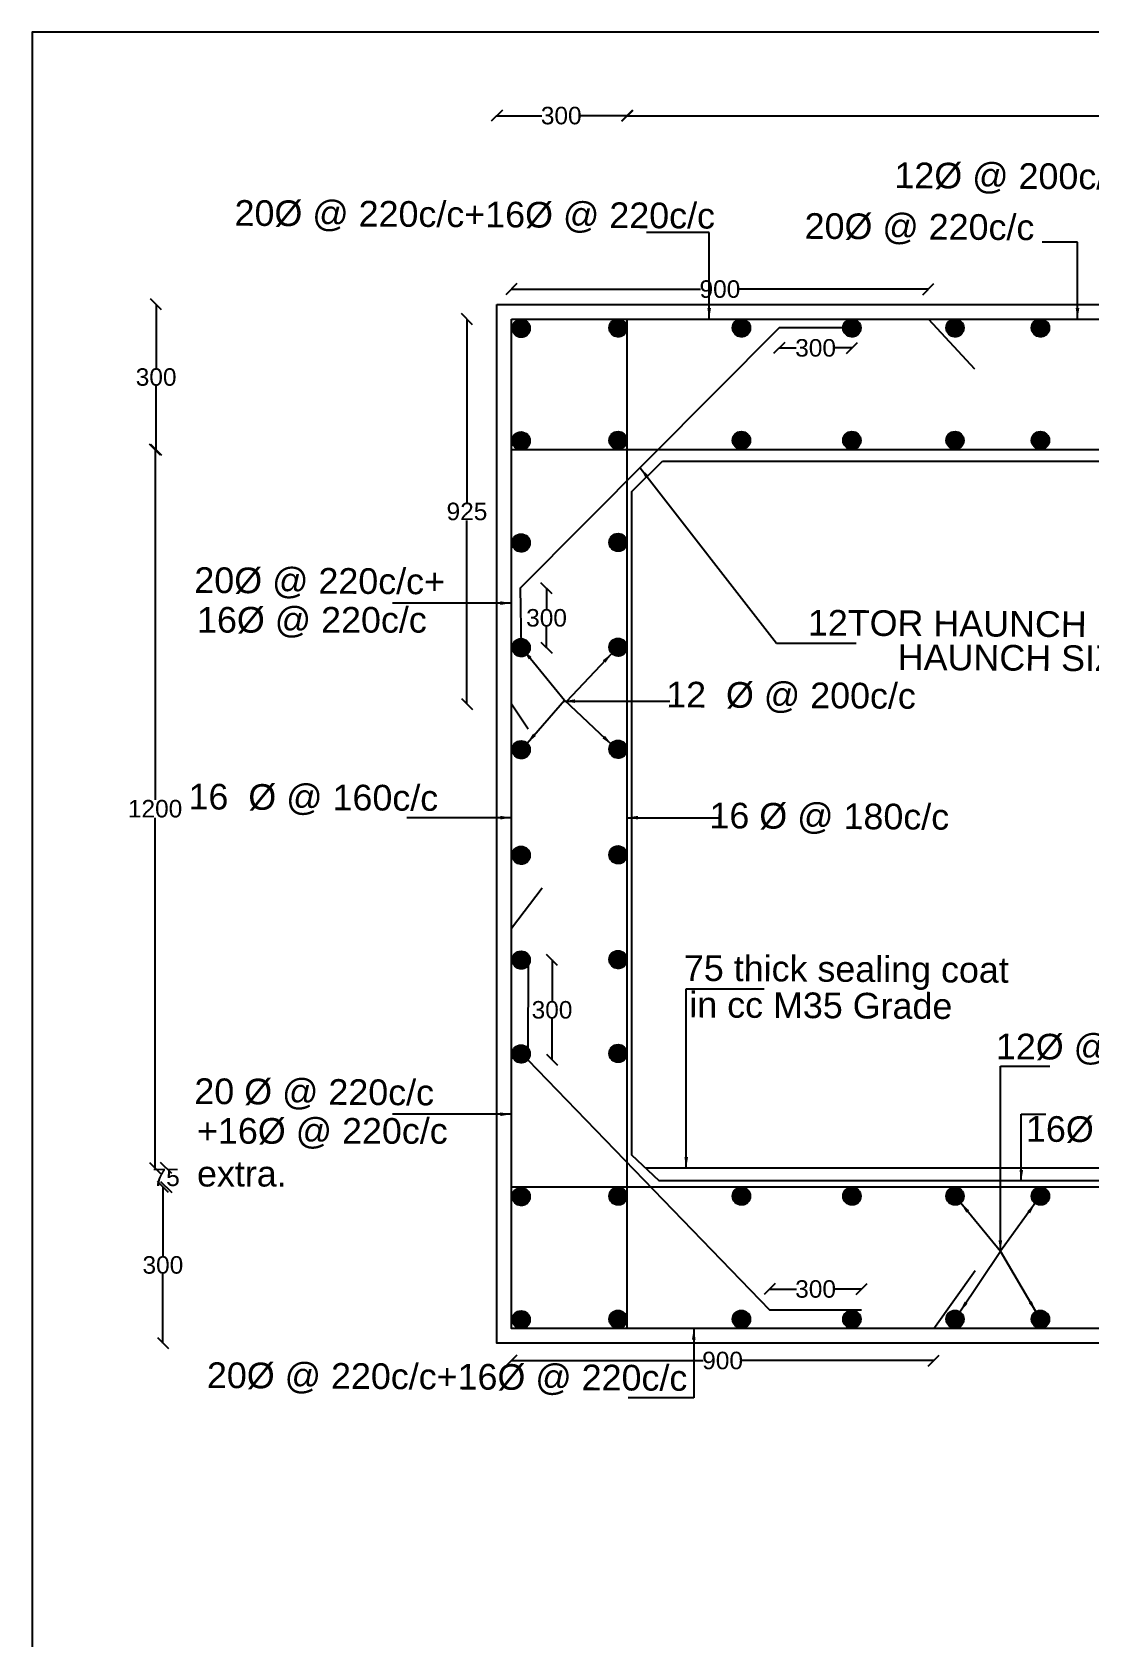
# Model space of a CAD drawing. Header units: millimetres. Extents: x 5124 to 6568637, y 2311 to 91879094.
# Drawn here: x 3723868 to 3732925, y 45946070 to 45959826 of the extents above; entities that cross this region are included whole.
import ezdxf

# ---------------------------------------------------------------- set-up
doc = ezdxf.new("R2010")
doc.units = ezdxf.units.MM
doc.header["$MEASUREMENT"] = 0
doc.layers.add('DIMENSION', color=7, linetype='Continuous')
doc.layers.add('DRAWING', color=7, linetype='Continuous')
doc.styles.get("Standard").update_dxf_attribs({"font": 'arial.ttf', "height": 150})
doc.dimstyles.get("Standard").update_dxf_attribs({"dimtxt": 200, "dimasz": 110, "dimexe": 0.18, "dimexo": 0.0625, "dimgap": 0.09, "dimtad": 0, "dimtih": 1, "dimtoh": 1, "dimdec": 0, "dimzin": 0, "dimdsep": 46, "dimtxsty": 'Standard', "dimblk": 'OBLIQUE', "dimcen": 0.09, "dimse1": 1, "dimse2": 1, "dimadec": 0, "dimazin": 0, "dimtfac": 1, "dimtdec": 0, "dimtofl": 0, "dimtmove": 0, "dimatfit": 3, "dimfxl": 1, "dimtolj": 1, "dimtzin": 0, "dimarcsym": 0})

# ---------------------------------------------------------------- blocks, each defined once
blk = doc.blocks.new('_Oblique')
at = {"color": 0, "linetype": 'ByBlock', "lineweight": -2}
blk.add_line((-0.5, -0.5), (0.5, 0.5), dxfattribs=at)
blk = doc.blocks.new('*D98')
at = {"layer": 'Defpoints', "color": 0, "transparency": 16777216}
for p in [(3731550, 45957622), (3727976, 45957365), (3731550, 45957365)]:
    blk.add_point(p, dxfattribs=at)
at = {"layer": 'DIMENSION', "color": 0, "lineweight": -2, "transparency": 16777216}
for p, q in [((3727976, 45957622), (3729598, 45957622)), ((3731550, 45957622), (3729929, 45957622))]:
    blk.add_line(p, q, dxfattribs=at)
at = {"layer": 'DIMENSION', "color": 0, "lineweight": -2, "transparency": 16777216, "xscale": 95, "yscale": 95, "zscale": 95, "rotation": 180}
blk.add_blockref('_Oblique', (3727976, 45957622), dxfattribs=at)
at = {"layer": 'DIMENSION', "color": 0, "lineweight": -2, "transparency": 16777216, "xscale": 95, "yscale": 95, "zscale": 95}
blk.add_blockref('_Oblique', (3731550, 45957622), dxfattribs=at)
at = {"layer": 'DIMENSION', "color": 0, "transparency": 16777216, "insert": (3729763, 45957622), "char_height": 150, "attachment_point": 5}
blk.add_mtext('\\A1;900', dxfattribs=at)
blk = doc.blocks.new('*D99')
at = {"layer": 'Defpoints', "color": 0, "transparency": 16777216}
for p in [(3728971, 45959109), (3727851, 45957491), (3728971, 45957491)]:
    blk.add_point(p, dxfattribs=at)
at = {"layer": 'DIMENSION', "color": 0, "lineweight": -2, "transparency": 16777216}
for p, q in [((3727851, 45959109), (3728238, 45959109)), ((3728971, 45959109), (3728569, 45959109))]:
    blk.add_line(p, q, dxfattribs=at)
at = {"layer": 'DIMENSION', "color": 0, "lineweight": -2, "transparency": 16777216, "xscale": 95, "yscale": 95, "zscale": 95, "rotation": 180}
blk.add_blockref('_Oblique', (3727851, 45959109), dxfattribs=at)
at = {"layer": 'DIMENSION', "color": 0, "lineweight": -2, "transparency": 16777216, "xscale": 95, "yscale": 95, "zscale": 95}
blk.add_blockref('_Oblique', (3728971, 45959109), dxfattribs=at)
at = {"layer": 'DIMENSION', "color": 0, "transparency": 16777216, "insert": (3728403, 45959109), "char_height": 150, "attachment_point": 5}
blk.add_mtext('\\A1;300', dxfattribs=at)
blk = doc.blocks.new('*D100')
at = {"layer": 'Defpoints', "color": 0, "transparency": 16777216}
for p in [(3737722, 45959109), (3728966, 45957365), (3737722, 45957365)]:
    blk.add_point(p, dxfattribs=at)
at = {"layer": 'DIMENSION', "color": 0, "lineweight": -2, "transparency": 16777216}
for p, q in [((3728966, 45959109), (3733127, 45959109)), ((3737722, 45959109), (3733560, 45959109))]:
    blk.add_line(p, q, dxfattribs=at)
at = {"layer": 'DIMENSION', "color": 0, "lineweight": -2, "transparency": 16777216, "xscale": 95, "yscale": 95, "zscale": 95, "rotation": 180}
blk.add_blockref('_Oblique', (3728966, 45959109), dxfattribs=at)
at = {"layer": 'DIMENSION', "color": 0, "lineweight": -2, "transparency": 16777216, "xscale": 95, "yscale": 95, "zscale": 95}
blk.add_blockref('_Oblique', (3737722, 45959109), dxfattribs=at)
at = {"layer": 'DIMENSION', "color": 0, "transparency": 16777216, "insert": (3733344, 45959109), "char_height": 150, "attachment_point": 5}
blk.add_mtext('\\A1;1800', dxfattribs=at)
blk = doc.blocks.new('*D107')
at = {"layer": 'Defpoints', "color": 0, "transparency": 16777216}
for p in [(3730271, 45957290), (3730895, 45957290), (3730895, 45957118)]:
    blk.add_point(p, dxfattribs=at)
at = {"layer": 'DIMENSION', "color": 0, "lineweight": -2, "transparency": 16777216}
for p, q in [((3730271, 45957118), (3730417, 45957118)), ((3730895, 45957118), (3730748, 45957118))]:
    blk.add_line(p, q, dxfattribs=at)
at = {"layer": 'DIMENSION', "color": 0, "lineweight": -2, "transparency": 16777216, "xscale": 95, "yscale": 95, "zscale": 95, "rotation": 180}
blk.add_blockref('_Oblique', (3730271, 45957118), dxfattribs=at)
at = {"layer": 'DIMENSION', "color": 0, "lineweight": -2, "transparency": 16777216, "xscale": 95, "yscale": 95, "zscale": 95}
blk.add_blockref('_Oblique', (3730895, 45957118), dxfattribs=at)
at = {"layer": 'DIMENSION', "color": 0, "transparency": 16777216, "insert": (3730583, 45957118), "char_height": 150, "attachment_point": 5}
blk.add_mtext('\\A1;300', dxfattribs=at)
blk = doc.blocks.new('*D108')
at = {"layer": 'Defpoints', "color": 0, "transparency": 16777216}
for p in [(3728051, 45955058), (3728277, 45955058), (3728059, 45954549)]:
    blk.add_point(p, dxfattribs=at)
at = {"layer": 'DIMENSION', "color": 0, "lineweight": -2, "transparency": 16777216}
for p, q in [((3728277, 45955058), (3728277, 45954881)), ((3728277, 45954549), (3728277, 45954727))]:
    blk.add_line(p, q, dxfattribs=at)
at = {"layer": 'DIMENSION', "color": 0, "lineweight": -2, "transparency": 16777216, "xscale": 95, "yscale": 95, "zscale": 95}
for p, rotation in [((3728277, 45955058), 90), ((3728277, 45954549), 270)]:
    blk.add_blockref('_Oblique', p, dxfattribs=dict(at, rotation=rotation))
at = {"layer": 'DIMENSION', "color": 0, "transparency": 16777216, "insert": (3728277, 45954804), "char_height": 150, "attachment_point": 5}
blk.add_mtext('\\A1;300', dxfattribs=at)
blk = doc.blocks.new('*D109')
at = {"layer": 'Defpoints', "color": 0, "transparency": 16777216}
for p in [(3728135, 45951872), (3728116, 45951017), (3728324, 45951017)]:
    blk.add_point(p, dxfattribs=at)
at = {"layer": 'DIMENSION', "color": 0, "lineweight": -2, "transparency": 16777216}
for p, q in [((3728324, 45951872), (3728324, 45951521)), ((3728324, 45951017), (3728324, 45951368))]:
    blk.add_line(p, q, dxfattribs=at)
at = {"layer": 'DIMENSION', "color": 0, "lineweight": -2, "transparency": 16777216, "xscale": 95, "yscale": 95, "zscale": 95}
for p, rotation in [((3728324, 45951872), 90), ((3728324, 45951017), 270)]:
    blk.add_blockref('_Oblique', p, dxfattribs=dict(at, rotation=rotation))
at = {"layer": 'DIMENSION', "color": 0, "transparency": 16777216, "insert": (3728324, 45951444), "char_height": 150, "attachment_point": 5}
blk.add_mtext('\\A1;300', dxfattribs=at)
blk = doc.blocks.new('*D110')
at = {"layer": 'Defpoints', "color": 0, "transparency": 16777216}
for p in [(3730189, 45949051), (3730189, 45948872), (3730977, 45948872)]:
    blk.add_point(p, dxfattribs=at)
at = {"layer": 'DIMENSION', "color": 0, "lineweight": -2, "transparency": 16777216}
for p, q in [((3730189, 45949051), (3730418, 45949051)), ((3730977, 45949051), (3730749, 45949051))]:
    blk.add_line(p, q, dxfattribs=at)
at = {"layer": 'DIMENSION', "color": 0, "lineweight": -2, "transparency": 16777216, "xscale": 95, "yscale": 95, "zscale": 95, "rotation": 180}
blk.add_blockref('_Oblique', (3730189, 45949051), dxfattribs=at)
at = {"layer": 'DIMENSION', "color": 0, "lineweight": -2, "transparency": 16777216, "xscale": 95, "yscale": 95, "zscale": 95}
blk.add_blockref('_Oblique', (3730977, 45949051), dxfattribs=at)
at = {"layer": 'DIMENSION', "color": 0, "transparency": 16777216, "insert": (3730583, 45949051), "char_height": 150, "attachment_point": 5}
blk.add_mtext('\\A1;300', dxfattribs=at)
blk = doc.blocks.new('*D124')
at = {"layer": 'Defpoints', "color": 0, "transparency": 16777216}
for p in [(3724989, 45949927), (3727976, 45949927), (3727851, 45948588)]:
    blk.add_point(p, dxfattribs=at)
at = {"layer": 'DIMENSION', "color": 0, "lineweight": -2, "transparency": 16777216}
for p, q in [((3724989, 45949927), (3724989, 45949334)), ((3724989, 45948588), (3724989, 45949180))]:
    blk.add_line(p, q, dxfattribs=at)
at = {"layer": 'DIMENSION', "color": 0, "lineweight": -2, "transparency": 16777216, "xscale": 95, "yscale": 95, "zscale": 95}
for p, rotation in [((3724989, 45949927), 90), ((3724989, 45948588), 270)]:
    blk.add_blockref('_Oblique', p, dxfattribs=dict(at, rotation=rotation))
at = {"layer": 'DIMENSION', "color": 0, "transparency": 16777216, "insert": (3724989, 45949257), "char_height": 150, "attachment_point": 5}
blk.add_mtext('\\A1;300', dxfattribs=at)
blk = doc.blocks.new('*D125')
at = {"layer": 'Defpoints', "color": 0, "transparency": 16777216}
for p in [(3725017, 45950089), (3729248, 45950089), (3729248, 45949927)]:
    blk.add_point(p, dxfattribs=at)
at = {"layer": 'DIMENSION', "color": 0, "lineweight": -2, "transparency": 16777216}
for p, q in [((3725017, 45950089), (3725017, 45950084)), ((3725017, 45949927), (3725017, 45949931))]:
    blk.add_line(p, q, dxfattribs=at)
at = {"layer": 'DIMENSION', "color": 0, "lineweight": -2, "transparency": 16777216, "xscale": 95, "yscale": 95, "zscale": 95}
for p, rotation in [((3725017, 45950089), 90), ((3725017, 45949927), 270)]:
    blk.add_blockref('_Oblique', p, dxfattribs=dict(at, rotation=rotation))
at = {"layer": 'DIMENSION', "color": 0, "transparency": 16777216, "insert": (3725017, 45950008), "char_height": 150, "attachment_point": 5}
blk.add_mtext('\\A1;75', dxfattribs=at)
blk = doc.blocks.new('*D126')
at = {"layer": 'Defpoints', "color": 0, "transparency": 16777216}
for p in [(3724922, 45956246), (3728966, 45956246), (3729125, 45950089)]:
    blk.add_point(p, dxfattribs=at)
at = {"layer": 'DIMENSION', "color": 0, "lineweight": -2, "transparency": 16777216}
for p, q in [((3724922, 45956246), (3724922, 45953244)), ((3724922, 45950089), (3724922, 45953091))]:
    blk.add_line(p, q, dxfattribs=at)
at = {"layer": 'DIMENSION', "color": 0, "lineweight": -2, "transparency": 16777216, "xscale": 95, "yscale": 95, "zscale": 95}
for p, rotation in [((3724922, 45956246), 90), ((3724922, 45950089), 270)]:
    blk.add_blockref('_Oblique', p, dxfattribs=dict(at, rotation=rotation))
at = {"layer": 'DIMENSION', "color": 0, "transparency": 16777216, "insert": (3724922, 45953168), "char_height": 150, "attachment_point": 5}
blk.add_mtext('\\A1;1200', dxfattribs=at)
blk = doc.blocks.new('*D127')
at = {"layer": 'Defpoints', "color": 0, "transparency": 16777216}
for p in [(3724931, 45957491), (3727976, 45957491), (3727976, 45956246)]:
    blk.add_point(p, dxfattribs=at)
at = {"layer": 'DIMENSION', "color": 0, "lineweight": -2, "transparency": 16777216}
for p, q in [((3724931, 45957491), (3724931, 45956945)), ((3724931, 45956246), (3724931, 45956792))]:
    blk.add_line(p, q, dxfattribs=at)
at = {"layer": 'DIMENSION', "color": 0, "lineweight": -2, "transparency": 16777216, "xscale": 95, "yscale": 95, "zscale": 95}
for p, rotation in [((3724931, 45957491), 90), ((3724931, 45956246), 270)]:
    blk.add_blockref('_Oblique', p, dxfattribs=dict(at, rotation=rotation))
at = {"layer": 'DIMENSION', "color": 0, "transparency": 16777216, "insert": (3724931, 45956868), "char_height": 150, "attachment_point": 5}
blk.add_mtext('\\A1;300', dxfattribs=at)
blk = doc.blocks.new('*D128')
at = {"layer": 'Defpoints', "color": 0, "transparency": 16777216}
for p in [(3727976, 45948713), (3731596, 45948713), (3731596, 45948438)]:
    blk.add_point(p, dxfattribs=at)
at = {"layer": 'DRAWING', "color": 0, "lineweight": -2, "transparency": 16777216}
for p, q in [((3727976, 45948438), (3729620, 45948438)), ((3731596, 45948438), (3729952, 45948438))]:
    blk.add_line(p, q, dxfattribs=at)
at = {"layer": 'DRAWING', "color": 0, "lineweight": -2, "transparency": 16777216, "xscale": 95, "yscale": 95, "zscale": 95, "rotation": 180}
blk.add_blockref('_Oblique', (3727976, 45948438), dxfattribs=at)
at = {"layer": 'DRAWING', "color": 0, "lineweight": -2, "transparency": 16777216, "xscale": 95, "yscale": 95, "zscale": 95}
blk.add_blockref('_Oblique', (3731596, 45948438), dxfattribs=at)
at = {"layer": 'DRAWING', "color": 0, "transparency": 16777216, "insert": (3729786, 45948438), "char_height": 150, "attachment_point": 5}
blk.add_mtext('\\A1;900', dxfattribs=at)
blk = doc.blocks.new('*D130')
at = {"layer": 'Defpoints', "color": 0, "transparency": 16777216}
for p in [(3727595, 45957365), (3727976, 45957365), (3727976, 45954067)]:
    blk.add_point(p, dxfattribs=at)
at = {"layer": 'DRAWING', "color": 0, "lineweight": -2, "transparency": 16777216}
for p, q in [((3727595, 45957365), (3727595, 45955793)), ((3727595, 45954067), (3727595, 45955640))]:
    blk.add_line(p, q, dxfattribs=at)
at = {"layer": 'DRAWING', "color": 0, "lineweight": -2, "transparency": 16777216, "xscale": 95, "yscale": 95, "zscale": 95}
for p, rotation in [((3727595, 45957365), 90), ((3727595, 45954067), 270)]:
    blk.add_blockref('_Oblique', p, dxfattribs=dict(at, rotation=rotation))
at = {"layer": 'DRAWING', "color": 0, "transparency": 16777216, "insert": (3727595, 45955716), "char_height": 150, "attachment_point": 5}
blk.add_mtext('\\A1;925', dxfattribs=at)

msp = doc.modelspace()

# ---------------------------------------------------------------- hatches: boundary and pattern name
at = {"layer": 'DRAWING'}
h = msp.add_hatch(dxfattribs=at)
h.set_pattern_fill('ANSI31', color=256, style=0)
h.set_pattern_definition([(45, (133942.46433, 12287.61797), (-0.08838834764832, 0.08838834764832), [])])
h.paths.add_polyline_path([(3728134.7, 45957286.1, 0.9586945), (3727983.5, 45957292.5), (3727983.5, 45957279.7, 0.9586945)])
h = msp.add_hatch(dxfattribs=at)
h.set_pattern_fill('ANSI31', color=256, style=0)
h.set_pattern_definition([(45, (134773.4311, 12291.44953), (-0.08838834764832, 0.08838834764832), [])])
h.paths.add_polyline_path([(3728965.7, 45957289.9, 0.9586945), (3728814.5, 45957296.3), (3728814.5, 45957283.5, 0.9586945)])
h = msp.add_hatch(dxfattribs=at)
h.set_pattern_fill('ANSI31', color=256, style=0)
h.set_pattern_definition([(45, (135830.26101, 12291.44953), (-0.08838834764832, 0.08838834764832), [])])
h.paths.add_polyline_path([(3730022.5, 45957289.9, 0.9586945), (3729871.3, 45957296.3), (3729871.3, 45957283.5, 0.9586945)])
h = msp.add_hatch(dxfattribs=at)
h.set_pattern_fill('ANSI31', color=256, style=0)
h.set_pattern_definition([(45, (136777.99365, 12291.44953), (-0.08838834764832, 0.08838834764832), [])])
h.paths.add_polyline_path([(3730970.3, 45957289.9, 0.9586945), (3730819.1, 45957296.3), (3730819.1, 45957283.5, 0.9586945)])
h = msp.add_hatch(dxfattribs=at)
h.set_pattern_fill('ANSI31', color=256, style=0)
h.set_pattern_definition([(45, (137661.33802, 12291.44953), (-0.08838834764832, 0.08838834764832), [])])
h.paths.add_polyline_path([(3731853.6, 45957289.9, 0.9586945), (3731702.4, 45957296.3), (3731702.4, 45957283.5, 0.9586945)])
h = msp.add_hatch(dxfattribs=at)
h.set_pattern_fill('ANSI31', color=256, style=0)
h.set_pattern_definition([(45, (138393.11355, 12291.44953), (-0.08838834764832, 0.08838834764832), [])])
h.paths.add_polyline_path([(3732585.4, 45957289.9, 0.9586945), (3732434.2, 45957296.3), (3732434.2, 45957283.5, 0.9586945)])
h = msp.add_hatch(dxfattribs=at)
h.set_pattern_fill('ANSI31', color=256, style=0)
h.set_pattern_definition([(45, (133942.46433, 11323.75487), (-0.08838834764832, 0.08838834764832), [])])
h.paths.add_polyline_path([(3728134.7, 45956322.2, 0.9586945), (3727983.5, 45956328.6), (3727983.5, 45956315.8, 0.9586945)])
h = msp.add_hatch(dxfattribs=at)
h.set_pattern_fill('ANSI31', color=256, style=0)
h.set_pattern_definition([(45, (134773.4311, 11327.58643), (-0.08838834764832, 0.08838834764832), [])])
h.paths.add_polyline_path([(3728965.7, 45956326, 0.9586945), (3728814.5, 45956332.4), (3728814.5, 45956319.7, 0.9586945)])
h = msp.add_hatch(dxfattribs=at)
h.set_pattern_fill('ANSI31', color=256, style=0)
h.set_pattern_definition([(45, (135830.26101, 11327.58643), (-0.08838834764832, 0.08838834764832), [])])
h.paths.add_polyline_path([(3730022.5, 45956326, 0.9586945), (3729871.3, 45956332.4), (3729871.3, 45956319.7, 0.9586945)])
h = msp.add_hatch(dxfattribs=at)
h.set_pattern_fill('ANSI31', color=256, style=0)
h.set_pattern_definition([(45, (136777.99365, 11327.58643), (-0.08838834764832, 0.08838834764832), [])])
h.paths.add_polyline_path([(3730970.3, 45956326, 0.9586945), (3730819.1, 45956332.4), (3730819.1, 45956319.7, 0.9586945)])
h = msp.add_hatch(dxfattribs=at)
h.set_pattern_fill('ANSI31', color=256, style=0)
h.set_pattern_definition([(45, (137661.33802, 11327.58643), (-0.08838834764832, 0.08838834764832), [])])
h.paths.add_polyline_path([(3731853.6, 45956326, 0.9586945), (3731702.4, 45956332.4), (3731702.4, 45956319.7, 0.9586945)])
h = msp.add_hatch(dxfattribs=at)
h.set_pattern_fill('ANSI31', color=256, style=0)
h.set_pattern_definition([(45, (138393.11355, 11327.58643), (-0.08838834764832, 0.08838834764832), [])])
h.paths.add_polyline_path([(3732585.4, 45956326, 0.9586945), (3732434.2, 45956332.4), (3732434.2, 45956319.7, 0.9586945)])
h = msp.add_hatch(dxfattribs=at)
h.set_pattern_fill('ANSI31', color=256, style=0)
h.set_pattern_definition([(45, (133942.46433, 10448.77203), (-0.08838834764832, 0.08838834764832), [])])
h.paths.add_polyline_path([(3728134.7, 45955447.2, 0.9586945), (3727983.5, 45955453.6), (3727983.5, 45955440.8, 0.9586945)])
h = msp.add_hatch(dxfattribs=at)
h.set_pattern_fill('ANSI31', color=256, style=0)
h.set_pattern_definition([(45, (134773.4311, 10452.60359), (-0.08838834764832, 0.08838834764832), [])])
h.paths.add_polyline_path([(3728965.7, 45955451.1, 0.9586945), (3728814.5, 45955457.4), (3728814.5, 45955444.7, 0.9586945)])
h = msp.add_hatch(dxfattribs=at)
h.set_pattern_fill('ANSI31', color=256, style=0)
h.set_pattern_definition([(45, (133942.46433, 9550.8659), (-0.08838834764832, 0.08838834764832), [])])
h.paths.add_polyline_path([(3728134.7, 45954549.3, 0.9586945), (3727983.5, 45954555.7), (3727983.5, 45954542.9, 0.9586945)])
h = msp.add_hatch(dxfattribs=at)
h.set_pattern_fill('ANSI31', color=256, style=0)
h.set_pattern_definition([(45, (134773.4311, 9554.69746), (-0.08838834764832, 0.08838834764832), [])])
h.paths.add_polyline_path([(3728965.7, 45954553.2, 0.9586945), (3728814.5, 45954559.5), (3728814.5, 45954546.8, 0.9586945)])
h = msp.add_hatch(dxfattribs=at)
h.set_pattern_fill('ANSI31', color=256, style=0)
h.set_pattern_definition([(45, (133942.46433, 8676.27943), (-0.08838834764832, 0.08838834764832), [])])
h.paths.add_polyline_path([(3728134.7, 45953674.7, 0.9586945), (3727983.5, 45953681.1), (3727983.5, 45953668.4, 0.9586945)])
h = msp.add_hatch(dxfattribs=at)
h.set_pattern_fill('ANSI31', color=256, style=0)
h.set_pattern_definition([(45, (134773.4311, 8680.11099), (-0.08838834764832, 0.08838834764832), [])])
h.paths.add_polyline_path([(3728965.7, 45953678.6, 0.9586945), (3728814.5, 45953684.9), (3728814.5, 45953672.2, 0.9586945)])
h = msp.add_hatch(dxfattribs=at)
h.set_pattern_fill('ANSI31', color=256, style=0)
h.set_pattern_definition([(45, (133942.46433, 7771.1726), (-0.08838834764832, 0.08838834764832), [])])
h.paths.add_polyline_path([(3728134.7, 45952769.6, 0.9586945), (3727983.5, 45952776), (3727983.5, 45952763.2, 0.9586945)])
h = msp.add_hatch(dxfattribs=at)
h.set_pattern_fill('ANSI31', color=256, style=0)
h.set_pattern_definition([(45, (134773.4311, 7775.00416), (-0.08838834764832, 0.08838834764832), [])])
h.paths.add_polyline_path([(3728965.7, 45952773.5, 0.9586945), (3728814.5, 45952779.8), (3728814.5, 45952767.1, 0.9586945)])
h = msp.add_hatch(dxfattribs=at)
h.set_pattern_fill('ANSI31', color=256, style=0)
h.set_pattern_definition([(45, (133942.46433, 6873.33253), (-0.08838834764832, 0.08838834764832), [])])
h.paths.add_polyline_path([(3728134.7, 45951871.8, 0.9586945), (3727983.5, 45951878.2), (3727983.5, 45951865.4, 0.9586945)])
h = msp.add_hatch(dxfattribs=at)
h.set_pattern_fill('ANSI31', color=256, style=0)
h.set_pattern_definition([(45, (134773.4311, 6877.16409), (-0.08838834764832, 0.08838834764832), [])])
h.paths.add_polyline_path([(3728965.7, 45951875.6, 0.9586945), (3728814.5, 45951882), (3728814.5, 45951869.2, 0.9586945)])
h = msp.add_hatch(dxfattribs=at)
h.set_pattern_fill('ANSI31', color=256, style=0)
h.set_pattern_definition([(45, (133942.46433, 6068.70505), (-0.08838834764832, 0.08838834764832), [])])
h.paths.add_polyline_path([(3728134.7, 45951067.2, 0.9586945), (3727983.5, 45951073.5), (3727983.5, 45951060.8, 0.9586945)])
h = msp.add_hatch(dxfattribs=at)
h.set_pattern_fill('ANSI31', color=256, style=0)
h.set_pattern_definition([(45, (134773.4311, 6072.5366), (-0.08838834764832, 0.08838834764832), [])])
h.paths.add_polyline_path([(3728965.7, 45951071, 0.9586945), (3728814.5, 45951077.4), (3728814.5, 45951064.6, 0.9586945)])
h = msp.add_hatch(dxfattribs=at)
h.set_pattern_fill('ANSI31', color=256, style=0)
h.set_pattern_definition([(45, (133942.46433, 4845.31454), (-0.08838834764832, 0.08838834764832), [])])
h.paths.add_polyline_path([(3728134.7, 45949843.8, 0.9586945), (3727983.5, 45949850.2), (3727983.5, 45949837.4, 0.9586945)])
h = msp.add_hatch(dxfattribs=at)
h.set_pattern_fill('ANSI31', color=256, style=0)
h.set_pattern_definition([(45, (134773.4311, 4849.1461), (-0.08838834764832, 0.08838834764832), [])])
h.paths.add_polyline_path([(3728965.7, 45949847.6, 0.9586945), (3728814.5, 45949854), (3728814.5, 45949841.2, 0.9586945)])
h = msp.add_hatch(dxfattribs=at)
h.set_pattern_fill('ANSI31', color=256, style=0)
h.set_pattern_definition([(45, (135830.26101, 4849.1461), (-0.08838834764832, 0.08838834764832), [])])
h.paths.add_polyline_path([(3730022.5, 45949847.6, 0.9586945), (3729871.3, 45949854), (3729871.3, 45949841.2, 0.9586945)])
h = msp.add_hatch(dxfattribs=at)
h.set_pattern_fill('ANSI31', color=256, style=0)
h.set_pattern_definition([(45, (136777.99365, 4849.1461), (-0.08838834764832, 0.08838834764832), [])])
h.paths.add_polyline_path([(3730970.3, 45949847.6, 0.9586945), (3730819.1, 45949854), (3730819.1, 45949841.2, 0.9586945)])
h = msp.add_hatch(dxfattribs=at)
h.set_pattern_fill('ANSI31', color=256, style=0)
h.set_pattern_definition([(45, (137661.33802, 4849.1461), (-0.08838834764832, 0.08838834764832), [])])
h.paths.add_polyline_path([(3731853.6, 45949847.6, 0.9586945), (3731702.4, 45949854), (3731702.4, 45949841.2, 0.9586945)])
h = msp.add_hatch(dxfattribs=at)
h.set_pattern_fill('ANSI31', color=256, style=0)
h.set_pattern_definition([(45, (138393.11355, 4849.1461), (-0.08838834764832, 0.08838834764832), [])])
h.paths.add_polyline_path([(3732585.4, 45949847.6, 0.9586945), (3732434.2, 45949854), (3732434.2, 45949841.2, 0.9586945)])
h = msp.add_hatch(dxfattribs=at)
h.set_pattern_fill('ANSI31', color=256, style=0)
h.set_pattern_definition([(45, (133942.46433, 3790.11629), (-0.08838834764832, 0.08838834764832), [])])
h.paths.add_polyline_path([(3728134.7, 45948788.6, 0.9586945), (3727983.5, 45948795), (3727983.5, 45948782.2, 0.9586945)])
h = msp.add_hatch(dxfattribs=at)
h.set_pattern_fill('ANSI31', color=256, style=0)
h.set_pattern_definition([(45, (134773.4311, 3793.94784), (-0.08838834764832, 0.08838834764832), [])])
h.paths.add_polyline_path([(3728965.7, 45948792.4, 0.9586945), (3728814.5, 45948798.8), (3728814.5, 45948786, 0.9586945)])
h = msp.add_hatch(dxfattribs=at)
h.set_pattern_fill('ANSI31', color=256, style=0)
h.set_pattern_definition([(45, (135830.26101, 3793.94784), (-0.08838834764832, 0.08838834764832), [])])
h.paths.add_polyline_path([(3730022.5, 45948792.4, 0.9586945), (3729871.3, 45948798.8), (3729871.3, 45948786, 0.9586945)])
h = msp.add_hatch(dxfattribs=at)
h.set_pattern_fill('ANSI31', color=256, style=0)
h.set_pattern_definition([(45, (136777.99365, 3793.94784), (-0.08838834764832, 0.08838834764832), [])])
h.paths.add_polyline_path([(3730970.3, 45948792.4, 0.9586945), (3730819.1, 45948798.8), (3730819.1, 45948786, 0.9586945)])
h = msp.add_hatch(dxfattribs=at)
h.set_pattern_fill('ANSI31', color=256, style=0)
h.set_pattern_definition([(45, (137661.33802, 3793.94784), (-0.08838834764832, 0.08838834764832), [])])
h.paths.add_polyline_path([(3731853.6, 45948792.4, 0.9586945), (3731702.4, 45948798.8), (3731702.4, 45948786, 0.9586945)])
h = msp.add_hatch(dxfattribs=at)
h.set_pattern_fill('ANSI31', color=256, style=0)
h.set_pattern_definition([(45, (138393.11355, 3793.94784), (-0.08838834764832, 0.08838834764832), [])])
h.paths.add_polyline_path([(3732585.4, 45948792.4, 0.9586945), (3732434.2, 45948798.8), (3732434.2, 45948786, 0.9586945)])

# ---------------------------------------------------------------- linework, layer by layer
at = {"layer": 'DIMENSION'}
for points in [[(3727851.2, 45957490.5), (3748411.3, 45957490.5), (3748411.3, 45948587.7), (3727851.2, 45948587.7)], [(3727976.3, 45957365.4), (3748286.1, 45957365.4), (3748286.1, 45948712.8), (3727976.3, 45948712.8)]]:
    msp.add_lwpolyline(points, close=True, dxfattribs=at)
for points in [[(3728965.6, 45957365.4), (3728965.6, 45948712.8)], [(3731550.1, 45957365.4), (3731945.1, 45956940)], [(3727976.3, 45956246.5), (3748286.1, 45956246.5)], [(3727976.3, 45949926.6), (3748286.1, 45949926.6)], [(3731595.8, 45948712.8), (3731950.2, 45949211.3)]]:
    msp.add_lwpolyline(points, dxfattribs=at)
at = {"layer": 'DRAWING'}
msp.add_lwpolyline([(3760016.4, 45959825.6), (3723868.1, 45959825.6), (3723868.1, 45932313.7), (3760016.4, 45932313.7)], close=True, dxfattribs=at)
for points in [[(3730894.5, 45957289.9), (3730270.7, 45957289.9), (3728051.5, 45955058.5), (3728059, 45954549.3)], [(3729271, 45956148.7), (3737318.9, 45956148.7), (3737638.3, 45955816.5), (3737638.3, 45950244.6), (3737330.3, 45949977.7), (3729243.2, 45949977.7), (3729007.7, 45950200.3), (3729007.7, 45955889), (3729271, 45956148.7)], [(3727976.3, 45954067.1), (3728120.9, 45953852.2)], [(3727976.3, 45952144.7), (3728240.6, 45952490.5)], [(3728120.8, 45951915.6), (3728115.9, 45951017.2), (3730188.7, 45948871.9), (3730977.4, 45948871.9)], [(3729125.5, 45950089), (3737460, 45950090.1)]]:
    msp.add_lwpolyline(points, dxfattribs=at)
for centre in [(3728059, 45957286.1), (3728890, 45957289.9), (3729946.8, 45957289.9), (3730894.5, 45957289.9), (3731777.9, 45957289.9), (3732509.7, 45957289.9), (3728059, 45956322.2), (3728890, 45956326), (3729946.8, 45956326), (3730894.5, 45956326), (3731777.9, 45956326), (3732509.7, 45956326), (3728059, 45955447.2), (3728890, 45955451.1), (3728059, 45954549.3), (3728890, 45954553.2), (3728059, 45953674.7), (3728890, 45953678.6), (3728059, 45952769.6), (3728890, 45952773.5), (3728059, 45951871.8), (3728890, 45951875.6), (3728059, 45951067.2), (3728890, 45951071), (3728059, 45949843.8), (3728890, 45949847.6), (3729946.8, 45949847.6), (3730894.5, 45949847.6), (3731777.9, 45949847.6), (3732509.7, 45949847.6), (3728059, 45948788.6), (3728890, 45948792.4), (3729946.8, 45948792.4), (3730894.5, 45948792.4), (3731777.9, 45948792.4), (3732509.7, 45948792.4)]:
    msp.add_circle(centre, 75.7, dxfattribs=at)

# ---------------------------------------------------------------- texts
for s, p in [('12Ø @ 200c/c ', (3731258.2, 45958488.4)), ('20Ø @ 220c/c+16Ø @ 220c/c', (3725602.7, 45958165.7)), ('20Ø @ 220c/c ', (3730488.5, 45958053.8)), ('20Ø @ 220c/c+', (3725258, 45955018.7)), ('12TOR HAUNCH BARS @300C/C', (3730516.1, 45954653.5)), (' HAUNCH SIZE 150*150', (3731201.3, 45954358.6)), ('12  Ø @ 200c/c ', (3729301.8, 45954038)), ('16  Ø @ 160c/c ', (3725208.1, 45953163.2)), ('16 Ø @ 180c/c ', (3729672.9, 45953001)), ('75 thick sealing coat', (3729453.8, 45951693.3)), ('in cc M35 Grade', (3729500.4, 45951379.6)), ('12Ø @ 200c/c ', (3732127.9, 45951021.9)), ('20 Ø @ 220c/c ', (3725258, 45950637.8)), ('16Ø @ 180c/c ', (3732385.6, 45950314.7)), ('20Ø @ 220c/c+16Ø @ 220c/c', (3725365.8, 45948203.4))]:
    msp.add_text(s, height=220, rotation=359.65712, dxfattribs=at).set_placement(p)
at = {"layer": 'DRAWING', "char_height": 220, "width": 2208.839, "attachment_point": 1}
for s, insert in [('16Ø @ 220c/c', (3725281.5, 45954897.9)), ('+16Ø @ 220c/c\\Pextra. ', (3725281.5, 45950517))]:
    msp.add_mtext(s, dxfattribs=dict(at, insert=insert))

# ---------------------------------------------------------------- dimensions: what is measured, and where the dimension line sits
at = {"layer": 'DIMENSION'}
dim = msp.add_linear_dim(base=(3728971.1, 45959109.2), p1=(3727851.2, 45957490.5), p2=(3728971.1, 45957490.5), text='300', dimstyle='Standard', override={"dimasz": 95, "dimfxl": 2000, "dimarcsym": 1}, dxfattribs=at)
dim.commit()
dim.dimension.update_dxf_attribs({"geometry": '*D99', "text_midpoint": (3728403.5, 45959109.2), "dimtype": 160})
for base, p1, p2, text, picture, middle in [((3737721.7, 45959108.9), (3728965.6, 45957365.4), (3737721.7, 45957365.4), '1800', '*D100', (3733343.6, 45959108.9)), ((3731550.1, 45957622.3), (3727976.3, 45957365.4), (3731550.1, 45957365.4), '900', '*D98', (3729763.2, 45957622.3)), ((3730894.5, 45957118.1), (3730270.7, 45957289.9), (3730894.5, 45957289.9), '300', '*D107', (3730582.6, 45957118.1)), ((3730188.7, 45949051.2), (3730977.4, 45948871.9), (3730188.7, 45948871.9), '300', '*D110', (3730583, 45949051.2))]:
    dim = msp.add_linear_dim(base=base, p1=p1, p2=p2, text=text, dimstyle='Standard', override={"dimasz": 95, "dimfxl": 2000, "dimarcsym": 1}, dxfattribs=at)
    dim.commit()
    dim.dimension.update_dxf_attribs({"geometry": picture, "text_midpoint": middle})
for base, p1, p2, text, picture, middle in [((3724930.6, 45957490.5), (3727976.3, 45956246.5), (3727976.3, 45957490.5), '300', '*D127', (3724930.6, 45956868.5)), ((3724922.2, 45956246.5), (3729125.5, 45950089), (3728965.6, 45956246.5), '1200', '*D126', (3724922.2, 45953167.7)), ((3728276.9, 45955058.5), (3728059, 45954549.3), (3728051.5, 45955058.5), '300', '*D108', (3728276.9, 45954803.9)), ((3728324.2, 45951017.2), (3728134.7, 45951871.8), (3728115.9, 45951017.2), '300', '*D109', (3728324.2, 45951444.5)), ((3725016.8, 45950089), (3729247.6, 45949926.6), (3729247.6, 45950089), '75', '*D125', (3725016.8, 45950007.8)), ((3724988.6, 45949926.6), (3727851.2, 45948587.7), (3727976.3, 45949926.6), '300', '*D124', (3724988.6, 45949257.2))]:
    dim = msp.add_linear_dim(base=base, p1=p1, p2=p2, angle=90, text=text, dimstyle='Standard', override={"dimasz": 95, "dimfxl": 2000, "dimarcsym": 1}, dxfattribs=at)
    dim.commit()
    dim.dimension.update_dxf_attribs({"geometry": picture, "text_midpoint": middle})
at = {"layer": 'DRAWING'}
dim = msp.add_linear_dim(base=(3727594.6, 45957365.4), p1=(3727976.3, 45954067.1), p2=(3727976.3, 45957365.4), angle=90, text='925', dimstyle='Standard', override={"dimasz": 95, "dimfxl": 2000, "dimarcsym": 1}, dxfattribs=at)
dim.commit()
dim.dimension.update_dxf_attribs({"geometry": '*D130', "text_midpoint": (3727594.6, 45955716.2)})
dim = msp.add_linear_dim(base=(3731595.8, 45948438.3), p1=(3727976.3, 45948712.8), p2=(3731595.8, 45948712.8), text='900', dimstyle='Standard', override={"dimasz": 95, "dimfxl": 2000, "dimarcsym": 1}, dxfattribs=at)
dim.commit()
dim.dimension.update_dxf_attribs({"geometry": '*D128', "text_midpoint": (3729786, 45948438.3)})

# ---------------------------------------------------------------- leaders
for points in [[(3729671.1, 45957365.4), (3729671.1, 45958109.1), (3729134.7, 45958109.1)], [(3732827.6, 45957365.4), (3732827.6, 45958023.9), (3732526, 45958023.9)], [(3729078.5, 45956091.2), (3730248.8, 45954588.1), (3730931.5, 45954588.1)], [(3727976.3, 45954931), (3726957.9, 45954931)], [(3728076.2, 45954532.7), (3728430.7, 45954099.4)], [(3728836.1, 45954499.9), (3728445.7, 45954085.2)], [(3728110.9, 45953729.9), (3728430.7, 45954099.4)], [(3728427.1, 45954090.8), (3729332.5, 45954090.8)], [(3728836.5, 45953717.4), (3728430.7, 45954099.4)], [(3727976.3, 45953091.8), (3727079.4, 45953091.8)], [(3728965.6, 45953091.8), (3729777.8, 45953091.8)], [(3729474.3, 45950089), (3729474.3, 45951623.8), (3730141.2, 45951623.8)], [(3732166.5, 45949375.3), (3732166.5, 45950962.9), (3732591.4, 45950962.9)], [(3727976.3, 45950550.1), (3726957.9, 45950550.1)], [(3732346.2, 45949977.7), (3732346.2, 45950550.1), (3732556.6, 45950550.1)], [(3731826.6, 45949789.6), (3732166.5, 45949375.3)], [(3732465.1, 45949786.3), (3732166.5, 45949375.3)], [(3731819.9, 45948855.4), (3732166.5, 45949375.3)], [(3732471.2, 45948857.7), (3732166.5, 45949375.3)], [(3729538.9, 45948712.8), (3729538.9, 45948118.9), (3728977, 45948118.9)]]:
    msp.add_leader(points, dimstyle='Standard', override={"dimasz": 95, "dimgap": 0.09, "dimtad": 0, "dimfxl": 2000, "dimarcsym": 1}, dxfattribs=at)

doc.saveas('drawing.dxf')
